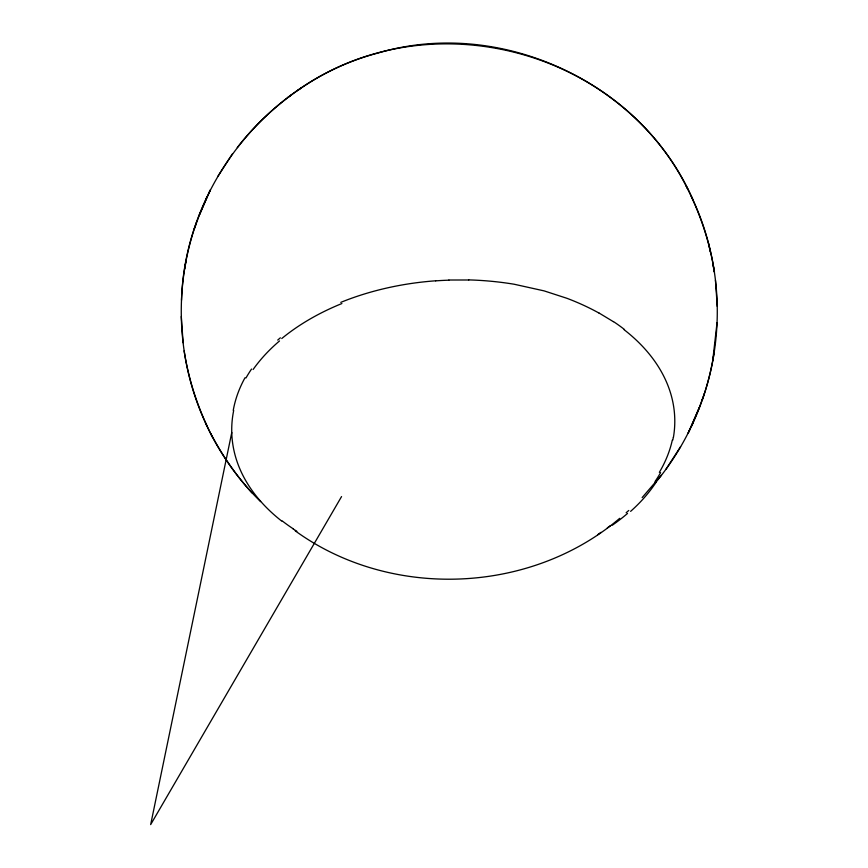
<?xml version="1.0" encoding="UTF-8"?>
<svg xmlns="http://www.w3.org/2000/svg" width="868" height="868" viewBox="0 0 868 868"><rect width="100%" height="100%" fill="white"/><g stroke="black" fill="none" stroke-linecap="round" stroke-linejoin="round"><path stroke-width="1.3" d="M195.072 226.613C173.09 291.464 177.517 364.766 207.213 426.47M703.481 396.307C725.442 331.457 721.037 258.165 691.329 196.461M181.52 300.219C184.656 186.761 267.973 81.7 377.895 53.067C500.51 16.611 642.081 82.72 693.065 199.976M717.033 322.712L712.726 360.643M184.602 269.232L185.188 265.944M185.34 264.979L185.817 262.288M713.941 353.699C706.476 401.352 685.644 446.662 654.732 483.66M233.687 410.434L233.166 413.233A221.882 145.943 -2.3 0 0 281.818 521.169M672.808 440.109L673.329 437.32M231.778 432.503L150.663 824.6L341.558 496.572M195.387 225.702L196.439 222.533M702.104 400.398L703.167 397.219M194.193 229.228L199.173 215.546L210.349 189.962L208.494 193.814M704.349 393.692L699.38 407.374L688.205 432.958L690.06 429.118M206.66 197.806L199.173 215.546M691.894 425.125L699.38 407.374M205.575 199.857L207.213 196.472M691.34 426.459L692.968 423.074M217.976 176.193L232.505 153.744M680.566 446.727L666.038 469.176M237.268 147.593C255.083 124.482 276.838 104.605 300.925 88.178M642.157 497.581L661.286 475.328M626.143 512.738L628.779 510.482M277.717 340.072L280.353 337.815M295.218 530.847C390.274 599.799 530.25 594.482 619.687 518.337M288.013 97.314L291.214 95.057M597.629 534.742L600.992 532.366M607.34 527.863L610.529 525.607M297.561 90.554C426.296 -1.074 618.352 47.545 687.89 189.495M448.875 280.017L468.785 279.995M598.942 312.957L613.383 321.681M293.124 528.916L296.856 531.314M260.617 501.617C237.572 479.071 218.953 452.206 205.477 422.955M252.024 492.916C235.695 475.024 221.915 454.854 210.653 433.425M686.067 185.795C699.955 212.888 709.785 241.966 714.429 272.075L712.953 264.849M212.486 437.136C198.598 410.043 188.768 380.965 184.124 350.846M708.592 243.507L710.328 252.013M715.449 280.212L717.261 306.404M183.105 342.708L181.293 316.516M660.602 472.626A236.693 156.663 -0.6 0 1 655.036 481.566M656.316 481.903A217.662 143.372 -1.3 0 1 630.613 511.361M627.531 513.444A221.655 147.061 -1.2 0 1 612.352 525.183M293.243 528.829A210.924 138.088 -1.9 0 1 282.241 520.941M233.242 410.412A217.662 143.361 -0.7 0 1 245.015 377.743M245.969 377.971A236.693 154.048 -3.2 0 1 251.546 369.041M253.12 369.486A217.662 142.211 -2.7 0 1 279.518 340.95M281.764 338.531A221.655 143.741 -2.7 0 1 341.884 303.54M340.798 302.368A221.948 145.281 -2.1 0 1 435.649 280.798M435.66 280.863A210.924 138.435 -2 0 1 448.875 280.18M468.796 279.897A228.935 150.435 -2 0 1 514.16 284.237L544.127 290.889L566.956 298.31A229.369 150.555 -2 0 1 598.887 313.001M613.492 321.605A210.924 138.663 -2.1 0 1 624.493 329.525M624.135 329.731A221.882 145.184 -1.7 0 1 673.427 437.331M672.32 440.076A217.662 142.189 -3.3 0 1 659.344 472.344"/></g></svg>
